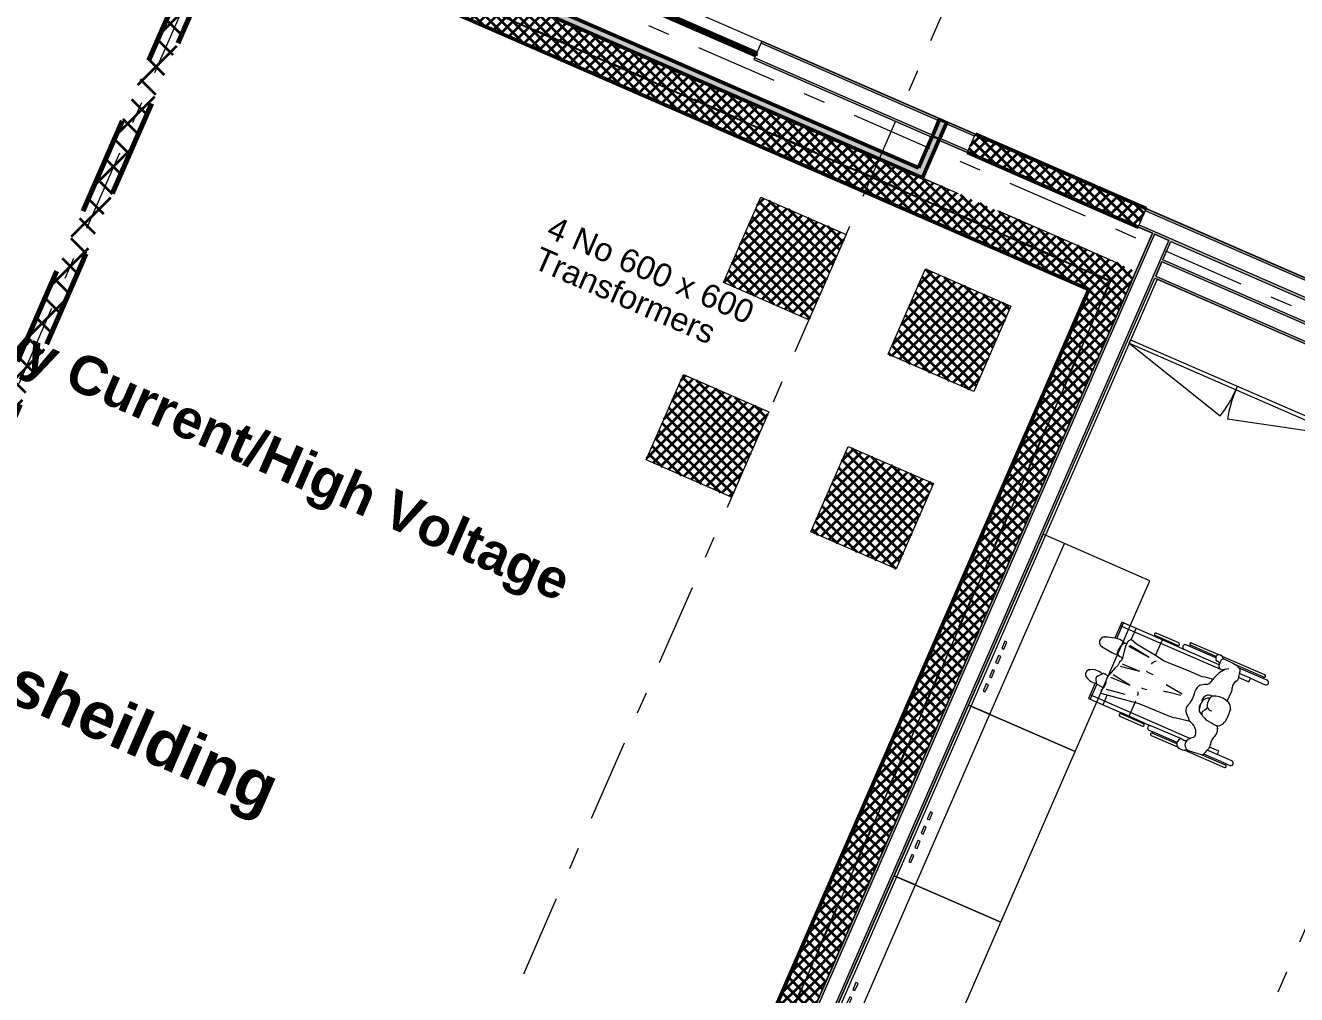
# Model space of a CAD drawing. Header units: millimetres. Extents: x -37281 to 954596, y -59787 to 956680.
# Drawn here: x 29953 to 38140, y -11221 to -4974 of the extents above; entities that cross this region are included whole.
import ezdxf
from ezdxf.enums import TextEntityAlignment as Align

# ---------------------------------------------------------------- set-up
doc = ezdxf.new("R2010")
doc.units = ezdxf.units.MM
doc.header["$MEASUREMENT"] = 0
for name, pattern in [('Dashed', [564.444447, 282.222223, -282.222223]), ('Double Dashed', [1093.611073, 529.166651, -211.666656, 141.111112, -211.666656]), ('Long Dashed', [1058.333302, 634.99999, -423.333311])]:
    doc.linetypes.add(name, pattern=pattern)
for name, color, linetype, lineweight in [('0_Pen_No__1', 7, 'Continuous', 13), ('A-20-M_Floor_Slab_Pen_No__89', 8, 'Continuous', 20), ('A-25-M_Wall_Int_Pen_No__1', 7, 'Continuous', 13), ('Demolished_A-25-M_Wall_Int_Pen_No__175', 1, 'Continuous', 35), ('Demolished_A-25-M_Wall_Int_Pen_No__177', 1, 'Continuous', 70), ('New_A-20-M_ Acoustic chambers _Pen_No__1', 7, 'Continuous', 13), ('New_A-25-M_Wall_Int_Pen_No__155', 5, 'Continuous', 35), ('New_A-25-M_Wall_Int_Pen_No__174', 1, 'Continuous', 25), ('New_A-25-M_Wall_Int_Pen_No__192', 7, 'Continuous', 13), ('New_A-35-M_FFE_Fixed_Pen_No__1', 7, 'Continuous', 13), ('New_A-35-M_FFE_Fixed_Pen_No__4', 7, 'Continuous', 20), ('New_A-95-H_Fill_Plan.Fill#1_Pen_No__1', 7, 'Continuous', 13), ('New_A-95-H_Fill_Plan.Fill#1_Pen_No__155', 5, 'Continuous', 35), ('New_A-95-P_Text_1_50_GA#1_Pen_No__1', 7, 'Continuous', 13), ('New_A-95-P_Text_1_50_GA_Pen_No__1', 7, 'Continuous', 13), ('New_ArchiCAD Zone Stamps_Pen_No__9', 7, 'Continuous', 13)]:
    doc.layers.add(name, color=color, linetype=linetype, lineweight=lineweight)
for name, color, linetype in [('A-15-MG_Structural_Grid', 7, 'Continuous'), ('A-20-M_Floor_Slab', 7, 'Continuous'), ('A-25-M_Wall_Int', 7, 'Continuous'), ('A-35-M_FFE_Fixed', 7, 'Continuous'), ('Demolished_A-25-M_Wall_Int', 7, 'Continuous'), ('New_A-05-M_Gross_Int_Circulation', 7, 'Continuous'), ('New_A-25-M_Wall_Int', 7, 'Continuous'), ('New_A-35-M_FFE-Zone', 7, 'Continuous'), ('New_A-35-M_FFE_Fixed', 7, 'Continuous')]:
    doc.layers.add(name, color=color, linetype=linetype)
for name, color, linetype, lineweight, true_color in [('A-15-MG_Structural_Grid_Pen_No__163', 7, 'Continuous', 0, 0x750077), ('A-25-M_Wall_Int_Pen_No__107', 7, 'Continuous', 15, 0xa6a6a6), ('A-25-M_Wall_Int_Pen_No__27', 7, 'Continuous', 50, 0x2a2a2a), ('A-35-M_FFE_Fixed_Pen_No__64', 7, 'Continuous', 20, 0x606060), ('New_A-05-M_Gross_Int_Circulation_Pen_No__74', 7, 'Continuous', 20, 0x606060), ('New_A-25-M_Wall_Int_Pen_No__27', 7, 'Continuous', 50, 0x2a2a2a), ('New_A-35-M_FFE-Zone_Pen_No__74', 7, 'Continuous', 20, 0x606060)]:
    doc.layers.add(name, color=color, linetype=linetype, lineweight=lineweight, true_color=true_color)
doc.styles.add('GENERATED_STYLE_1', font='')
doc.styles.add('GENERATED_STYLE_2', font='')
doc.styles.add('GENERATED_STYLE_3', font='')
doc.styles.add('GENERATED_STYLE_4', font='')
doc.styles.get('GENERATED_STYLE_1').set_extended_font_data('Swis721 BT', bold=True)
doc.styles.get('GENERATED_STYLE_2').set_extended_font_data('Arial', bold=True)
doc.styles.get('GENERATED_STYLE_3').set_extended_font_data('Arial')
doc.styles.get('GENERATED_STYLE_4').set_extended_font_data('Swis721 BT')
pattern_1 = [(45, (0, 0), (-35.35534, 35.35534), []), (135, (0, 0), (35.35534, 35.35534), [])]

# ---------------------------------------------------------------- blocks, each defined once
blk = doc.blocks.new('Materials Lab_INB 2207_2_3', base_point=(39119.4, -12154.1))
at = {"layer": 'New_A-35-M_FFE-Zone_Pen_No__74', "linetype": 'Continuous'}
for p, q in [((37241.4, -6610.7), (33890.6, -14295.2)), ((42786.2, -9028.5), (37241.4, -6610.7))]:
    blk.add_line(p, q, dxfattribs=at)
at = {"layer": 'New_ArchiCAD Zone Stamps_Pen_No__9'}
for tag, height, style, p in [('ROOM_NAME', 250, 'GENERATED_STYLE_2', (41292.7, -9338.8)), ('zoneNameLine2', 250, 'GENERATED_STYLE_2', (41104.3, -9770.9)), ('ROOM_NUMBER', 200, 'GENERATED_STYLE_3', (40915.9, -10191.6)), ('measuredAreaCode', 200, 'GENERATED_STYLE_3', (40758.8, -10551.8)), ('DUMMY_649', 200, 'GENERATED_STYLE_3', (41066.2, -10685.8)), ('DUMMY_650', 200, 'GENERATED_STYLE_3', (41555.6, -10899.2)), ('DUMMY_651', 133.3, 'GENERATED_STYLE_3', (41834.9, -11005.7))]:
    blk.add_attdef(tag, text='', height=height, rotation=336.44041, dxfattribs=dict(at, style=style)).set_placement(p, align=Align.TOP_LEFT)
blk = doc.blocks.new('Hub Circulation-Second_SF014_18_3', base_point=(12677, 5772.6))
at = {"layer": 'New_A-05-M_Gross_Int_Circulation_Pen_No__74', "linetype": 'Continuous'}
blk.add_line((29646.1, -2873.4), (47957.5, -10858), dxfattribs=at)
at = {"layer": 'New_ArchiCAD Zone Stamps_Pen_No__9'}
for tag, height, style, p in [('ROOM_NAME', 250, 'GENERATED_STYLE_2', (11346.7, 7549.1)), ('zoneNameLine2', 250, 'GENERATED_STYLE_2', (11158.2, 7117)), ('ROOM_NUMBER', 200, 'GENERATED_STYLE_3', (10969.8, 6696.3)), ('measuredAreaCode', 200, 'GENERATED_STYLE_3', (10812.8, 6336.2)), ('ROOM_WALLS_PRM', 200, 'GENERATED_STYLE_3', (11120.2, 6202.1)), ('DUMMY_649', 200, 'GENERATED_STYLE_3', (11749.4, 5927.8)), ('DUMMY_650', 133.3, 'GENERATED_STYLE_3', (12028.6, 5821.2))]:
    blk.add_attdef(tag, text='', height=height, rotation=336.44041, dxfattribs=dict(at, style=style)).set_placement(p, align=Align.TOP_LEFT)
blk = doc.blocks.new('Electrical Labs Heavy Current_High Voltage_INB 2204_23_3', base_point=(29669.6, -7990.4))
at = {"layer": 'New_A-35-M_FFE-Zone_Pen_No__74', "linetype": 'Continuous'}
for p, q in [((35730.6, -5957.4), (31158.9, -3963.9)), ((35836.5, -5714.5), (35730.6, -5957.4)), ((37211.5, -6314), (35836.5, -5714.5)), ((33808.5, -14118.3), (37211.5, -6314))]:
    blk.add_line(p, q, dxfattribs=at)
at = {"layer": 'New_ArchiCAD Zone Stamps_Pen_No__9'}
for tag, height, style, p in [('ROOM_NAME', 250, 'GENERATED_STYLE_2', (26909.5, -5590.4)), ('zoneNameLine2', 250, 'GENERATED_STYLE_2', (26721.1, -6022.5)), ('ROOM_NUMBER', 200, 'GENERATED_STYLE_3', (26532.6, -6443.2)), ('measuredAreaCode', 200, 'GENERATED_STYLE_3', (26375.6, -6803.4)), ('ROOM_HOLES_PRM', 200, 'GENERATED_STYLE_3', (26683, -6937.4)), ('DUMMY_649', 200, 'GENERATED_STYLE_3', (27312.2, -7211.7)), ('DUMMY_650', 133.3, 'GENERATED_STYLE_3', (27591.5, -7318.3))]:
    blk.add_attdef(tag, text='', height=height, rotation=336.44041, dxfattribs=dict(at, style=style)).set_placement(p, align=Align.TOP_LEFT)
blk = doc.blocks.new('Slab_6_3', base_point=(25606.7, -1679.2))
at = {"layer": 'A-20-M_Floor_Slab_Pen_No__89', "linetype": 'Continuous', "flags": 128}
blk.add_lwpolyline([(25606.7, -1679.2), (31104.3, -4076.5), (35685.2, -6074), (36941, -6621.6), (33713.1, -14024.3), (22378.8, -9082)], close=True, dxfattribs=at)
blk = doc.blocks.new('Slab_7_3', base_point=(25608.3, -1683.2))
at = {"layer": 'A-20-M_Floor_Slab_Pen_No__89', "linetype": 'Continuous', "flags": 128}
blk.add_lwpolyline([(25608.3, -1683.2), (31103.1, -4079.2), (35684, -6076.7), (36939.8, -6624.3), (33711.9, -14027.1), (22380.3, -9086)], close=True, dxfattribs=at)
blk = doc.blocks.new('Wall_17_3', base_point=(47983.5, -10869.4))
at = {"layer": 'A-25-M_Wall_Int_Pen_No__107', "linetype": 'Continuous'}
for points in [[(35842.7, -5575.3), (34695.4, -5075.1), (34689.4, -5088.8), (35836.7, -5589.1)], [(35796.7, -5680.8), (34649.4, -5180.5), (34643.4, -5194.2), (35790.7, -5694.5)], [(35888.5, -5595.3), (35882.5, -5609.1), (36065.8, -5689), (36071.8, -5675.3)], [(35842.5, -5700.7), (35836.5, -5714.5), (36019.9, -5794.4), (36025.9, -5780.7)], [(37171.8, -6154.9), (37165.8, -6168.7), (42959.7, -8695.1), (42965.7, -8681.3)], [(37119.8, -6274.1), (42913.7, -8800.5), (42919.7, -8786.7), (37125.8, -6260.3)]]:
    blk.add_hatch(color=256, dxfattribs=at).paths.add_polyline_path(points)
at = {"layer": 'A-25-M_Wall_Int_Pen_No__107', "linetype": 'Continuous', "lineweight": 0, "true_color": 0x535353}
for points in [[(35796.7, -5680.8), (35842.5, -5700.7), (35882.5, -5609.1), (35836.7, -5589.1)], [(35836.7, -5589.1), (35882.5, -5609.1), (35888.5, -5595.3), (35842.7, -5575.3)], [(35790.7, -5694.5), (35836.5, -5714.5), (35842.5, -5700.7), (35796.7, -5680.8)]]:
    blk.add_hatch(color=251, dxfattribs=at).paths.add_polyline_path(points)
at = {"layer": 'New_A-25-M_Wall_Int_Pen_No__155', "linetype": 'Continuous'}
h = blk.add_hatch(dxfattribs=at)
h.set_pattern_fill('Grid_5x5_Diagonal_0003', color=256, style=0, pattern_type=2)
h.set_pattern_definition(pattern_1)
h.paths.add_polyline_path([(36019.9, -5794.4), (37119.8, -6274.1), (37125.8, -6260.3), (37165.8, -6168.7), (37171.8, -6154.9), (36071.8, -5675.3), (36065.8, -5689), (36025.9, -5780.7)])
at = {"layer": 'A-25-M_Wall_Int_Pen_No__1', "linetype": 'Continuous'}
for p, q in [((35836.7, -5589.1), (34689.4, -5088.8)), ((34649.4, -5180.5), (35796.7, -5680.8)), ((36065.8, -5689), (35882.5, -5609.1)), ((35842.5, -5700.7), (36025.9, -5780.7)), ((36025.9, -5780.7), (36065.8, -5689)), ((36071.8, -5675.3), (36060.8, -5670.5)), ((36065.8, -5689), (36071.8, -5675.3)), ((36019.9, -5794.4), (36008.9, -5789.6)), ((36019.9, -5794.4), (36025.9, -5780.7)), ((37125.8, -6260.3), (37165.8, -6168.7)), ((37165.8, -6168.7), (37171.8, -6154.9)), ((42959.7, -8695.1), (37165.8, -6168.7)), ((37171.8, -6154.9), (37182.8, -6159.7)), ((37119.8, -6274.1), (37125.8, -6260.3)), ((37119.8, -6274.1), (37130.8, -6278.9)), ((37125.8, -6260.3), (42919.7, -8786.7))]:
    blk.add_line(p, q, dxfattribs=at)
at = {"layer": 'A-25-M_Wall_Int_Pen_No__1', "linetype": 'Continuous', "flags": 128}
for points in [[(34695.4, -5075.1), (34643.4, -5194.2)], [(36071.8, -5675.3), (34695.4, -5075.1)], [(34643.4, -5194.2), (35790.7, -5694.5)], [(35836.5, -5714.5), (36019.9, -5794.4)], [(42965.7, -8681.3), (37171.8, -6154.9)], [(37119.8, -6274.1), (37211.5, -6314)], [(37225.3, -6320), (37316.9, -6360)], [(37330.7, -6366), (42770.9, -8738.2)]]:
    blk.add_lwpolyline(points, dxfattribs=at)
at = {"layer": 'A-25-M_Wall_Int_Pen_No__27', "linetype": 'Continuous'}
for p, q in [((35836.7, -5589.1), (35796.7, -5680.8)), ((35842.7, -5575.3), (35836.7, -5589.1)), ((35842.5, -5700.7), (35882.5, -5609.1)), ((35882.5, -5609.1), (35888.5, -5595.3)), ((35796.7, -5680.8), (35790.7, -5694.5)), ((35836.5, -5714.5), (35842.5, -5700.7))]:
    blk.add_line(p, q, dxfattribs=at)
at = {"layer": 'New_A-25-M_Wall_Int_Pen_No__27', "linetype": 'Continuous'}
for p, q in [((37171.8, -6154.9), (36071.8, -5675.3)), ((36019.9, -5794.4), (37119.8, -6274.1))]:
    blk.add_line(p, q, dxfattribs=at)
blk = doc.blocks.new('Wall_33_3', base_point=(33697, -14373.9))
at = {"layer": 'A-25-M_Wall_Int_Pen_No__107', "linetype": 'Continuous'}
for points in [[(37211.5, -6314), (33697, -14373.9), (33710.8, -14379.9), (37225.3, -6320)], [(33816.2, -14425.8), (37330.7, -6366), (37316.9, -6360), (33802.4, -14419.9)]]:
    blk.add_hatch(color=256, dxfattribs=at).paths.add_polyline_path(points)
at = {"layer": 'A-25-M_Wall_Int_Pen_No__1', "linetype": 'Continuous'}
for p, q in [((37225.3, -6320), (33710.8, -14379.9)), ((33802.4, -14419.9), (37316.9, -6360))]:
    blk.add_line(p, q, dxfattribs=at)
at = {"layer": 'A-25-M_Wall_Int_Pen_No__1', "linetype": 'Continuous', "flags": 128}
for points in [[(37211.5, -6314), (33697, -14373.9)], [(37316.9, -6360), (37225.3, -6320)], [(37278.7, -6485.1), (37330.7, -6366)], [(37232.8, -6590.5), (37272.7, -6498.9)], [(33816.2, -14425.8), (37226.8, -6604.3)], [(33697, -14373.9), (33816.2, -14425.8)]]:
    blk.add_lwpolyline(points, dxfattribs=at)
blk = doc.blocks.new('Wall_61_3', base_point=(37107.6, -6552.3))
at = {"layer": 'A-25-M_Wall_Int_Pen_No__107', "linetype": 'Continuous'}
for points in [[(42719, -8857.4), (37278.7, -6485.1), (37272.7, -6498.9), (42726.8, -8877.1)], [(37226.8, -6604.3), (42786.2, -9028.5), (42778.5, -9008.7), (37232.8, -6590.5)]]:
    blk.add_hatch(color=256, dxfattribs=at).paths.add_polyline_path(points)
at = {"layer": 'A-25-M_Wall_Int_Pen_No__1', "linetype": 'Continuous'}
for p, q in [((42726.8, -8877.1), (37272.7, -6498.9)), ((37232.8, -6590.5), (42778.5, -9008.7))]:
    blk.add_line(p, q, dxfattribs=at)
at = {"layer": 'A-25-M_Wall_Int_Pen_No__1', "linetype": 'Continuous', "flags": 128}
for points in [[(37272.7, -6498.9), (37232.8, -6590.5)], [(42719, -8857.4), (37278.7, -6485.1)], [(37226.8, -6604.3), (42786.2, -9028.5)]]:
    blk.add_lwpolyline(points, dxfattribs=at)
blk = doc.blocks.new('Wall_67_3', base_point=(31610.2, -3841.6))
at = {"layer": 'A-25-M_Wall_Int_Pen_No__107', "linetype": 'Continuous', "lineweight": 0, "true_color": 0x535353}
blk.add_hatch(color=251, dxfattribs=at).paths.add_polyline_path([(31610.2, -3841.6), (34654.4, -5169), (34662.4, -5150.7), (31618.2, -3823.3)])
at = {"layer": 'A-25-M_Wall_Int_Pen_No__27', "linetype": 'Continuous', "flags": 128}
for points in [[(31618.2, -3823.3), (31610.2, -3841.6)], [(31610.2, -3841.6), (34654.4, -5169)], [(34662.4, -5150.7), (31618.2, -3823.3)], [(34654.4, -5169), (34662.4, -5150.7)]]:
    blk.add_lwpolyline(points, dxfattribs=at)
blk = doc.blocks.new('Wall_70_3', base_point=(31158.9, -3963.9))
at = {"layer": 'A-25-M_Wall_Int_Pen_No__107', "linetype": 'Continuous', "lineweight": 0, "true_color": 0x535353}
blk.add_hatch(color=251, dxfattribs=at).paths.add_polyline_path([(31158.9, -3963.9), (35730.6, -5957.4), (35704.8, -5891.6), (31224.7, -3938)])
at = {"layer": 'A-25-M_Wall_Int_Pen_No__27', "linetype": 'Continuous', "flags": 128}
for points in [[(31158.9, -3963.9), (35730.6, -5957.4)], [(35704.8, -5891.6), (31224.7, -3938)]]:
    blk.add_lwpolyline(points, dxfattribs=at)
blk = doc.blocks.new('Wall_77_3', base_point=(35730.6, -5957.4))
at = {"layer": 'A-25-M_Wall_Int_Pen_No__107', "linetype": 'Continuous', "lineweight": 0, "true_color": 0x535353}
blk.add_hatch(color=251, dxfattribs=at).paths.add_polyline_path([(35730.6, -5957.4), (35836.5, -5714.5), (35790.7, -5694.5), (35704.8, -5891.6)])
at = {"layer": 'A-25-M_Wall_Int_Pen_No__27', "linetype": 'Continuous', "flags": 128}
for points in [[(35790.7, -5694.5), (35704.8, -5891.6)], [(35730.6, -5957.4), (35836.5, -5714.5)]]:
    blk.add_lwpolyline(points, dxfattribs=at)
blk = doc.blocks.new('Wall_79_3', base_point=(27855.5, -11827.5))
at = {"layer": 'Demolished_A-25-M_Wall_Int_Pen_No__175', "linetype": 'Continuous'}
h = blk.add_hatch(dxfattribs=at)
h.set_pattern_fill('Concrete_Block_0003', color=256, style=0, pattern_type=2)
h.set_pattern_definition([(45, (0, 0), (-91.9239, 91.9239), []), (135, (0, 0), (91.9239, 91.9239), [])])
h.paths.add_polyline_path([(31421.9, -3648.4), (27855.5, -11827.5), (27869.2, -11833.5), (27960.9, -11873.4), (27974.7, -11879.4), (31541.1, -3700.4), (31527.4, -3694.4), (31435.7, -3654.4)])
at = {"layer": 'Demolished_A-25-M_Wall_Int_Pen_No__177', "linetype": 'Long Dashed', "flags": 128}
for points in [[(31421.9, -3648.4), (27855.5, -11827.5)], [(31541.1, -3700.4), (31421.9, -3648.4)], [(27974.7, -11879.4), (31541.1, -3700.4)], [(27855.5, -11827.5), (27974.7, -11879.4)]]:
    blk.add_lwpolyline(points, dxfattribs=at)
blk = doc.blocks.new('Wall_123_3', base_point=(25661, -1817.5))
at = {"layer": 'New_A-25-M_Wall_Int_Pen_No__155', "linetype": 'Continuous'}
h = blk.add_hatch(dxfattribs=at)
h.set_pattern_fill('Grid_5x5_Diagonal_0003', color=256, style=0, pattern_type=2)
h.set_pattern_definition(pattern_1)
h.paths.add_polyline_path([(30918, -4109.8), (36802.8, -6675.8), (36809.4, -6673.3), (36826.5, -6666.5), (36842.3, -6660.3), (36937.1, -6623.1), (36941, -6621.6), (30959.9, -4013.5), (30958.7, -4016.3), (30930, -4082.3), (30925.2, -4093.3), (30920, -4105.2)])
at = {"layer": 'New_A-25-M_Wall_Int_Pen_No__192', "linetype": 'Continuous', "flags": 128}
blk.add_lwpolyline([(36941, -6621.6), (30959.9, -4013.5)], dxfattribs=at)
at = {"layer": 'New_A-25-M_Wall_Int_Pen_No__27', "linetype": 'Continuous', "flags": 128}
blk.add_lwpolyline([(30918, -4109.8), (36802.8, -6675.8)], dxfattribs=at)
blk = doc.blocks.new('Wall_124_3', base_point=(36802.8, -6675.8))
at = {"layer": 'New_A-25-M_Wall_Int_Pen_No__155', "linetype": 'Continuous'}
h = blk.add_hatch(dxfattribs=at)
h.set_pattern_fill('Grid_5x5_Diagonal_0003', color=256, style=0, pattern_type=2)
h.set_pattern_definition(pattern_1)
h.paths.add_polyline_path([(36802.8, -6675.8), (33657.6, -13888.9), (33660.2, -13895.5), (33666.9, -13912.6), (33673.1, -13928.4), (33710.3, -14023.1), (33711.9, -14027.1), (36941, -6621.6), (36937.1, -6623.1), (36842.3, -6660.3), (36826.5, -6666.5), (36809.4, -6673.3)])
at = {"layer": 'New_A-25-M_Wall_Int_Pen_No__192', "linetype": 'Continuous', "flags": 128}
blk.add_lwpolyline([(33711.9, -14027.1), (36941, -6621.6)], dxfattribs=at)
at = {"layer": 'New_A-25-M_Wall_Int_Pen_No__27', "linetype": 'Continuous', "flags": 128}
blk.add_lwpolyline([(36802.8, -6675.8), (33657.6, -13888.9)], dxfattribs=at)
blk = doc.blocks.new('Standard grid marker')
at = {"layer": 'A-15-MG_Structural_Grid_Pen_No__163', "linetype": 'Double Dashed'}
blk.add_line((1000, 0), (29726, 0), dxfattribs=at)
at = {"layer": 'A-15-MG_Structural_Grid_Pen_No__163', "style": 'GENERATED_STYLE_4'}
for tag, p in [('AC_MarkerText_1_0', (-500, 41.2)), ('AC_MarkerText_1_1', (31226, 41.2))]:
    blk.add_attdef(tag, text='', height=350, rotation=90, dxfattribs=at).set_placement(p, align=Align.MIDDLE_CENTER)
blk = doc.blocks.new('Cupboard 19[39]_3', base_point=(37061.6, -7023.2))
at = {"layer": 'New_A-35-M_FFE_Fixed_Pen_No__4', "linetype": 'Continuous'}
for p, q in [((37241.4, -6610.7), (37061.6, -7023.2)), ((38616.4, -7210.2), (37241.4, -6610.7)), ((37061.6, -7023.2), (37071.6, -7000.2)), ((37061.6, -7023.2), (38436.5, -7622.7)), ((37061.6, -7023.2), (37648, -7490.7)), ((37071.6, -7000.2), (38446.5, -7599.8)), ((38436.5, -7622.7), (38616.4, -7210.2)), ((37749.1, -7322.9), (37759, -7300)), ((38436.5, -7622.7), (37694.9, -7511.1))]:
    blk.add_line(p, q, dxfattribs=at)
for centre, start, end in [((37061.6, -7023.2), 321.44041, 336.44041), ((38436.5, -7622.7), 156.44041, 171.44041)]:
    blk.add_arc(centre, 750, start, end, dxfattribs=at)
blk = doc.blocks.new('Laboratory Workstation')
at = {"layer": 'A-35-M_FFE_Fixed_Pen_No__64', "linetype": 'Continuous'}
for p, q in [((1200, 750), (0, 750)), ((0, 750), (0, 0)), ((1200, 750), (0, 750)), ((0, 750), (0, 600)), ((1200, 0), (1200, 750)), ((1200, 600), (1200, 750)), ((170, 700), (120, 700)), ((120, 700), (120, 685)), ((120, 685), (170, 685)), ((170, 685), (170, 700)), ((270, 700), (220, 700)), ((220, 700), (220, 685)), ((220, 685), (270, 685)), ((270, 685), (270, 700)), ((370, 700), (320, 700)), ((320, 700), (320, 685)), ((320, 685), (370, 685)), ((370, 685), (370, 700)), ((470, 700), (420, 700)), ((420, 700), (420, 685)), ((420, 685), (470, 685)), ((470, 685), (470, 700)), ((0, 600), (1200, 600)), ((0, 0), (1200, 0))]:
    blk.add_line(p, q, dxfattribs=at)
blk = doc.blocks.new('Wheelchair Man Symbol 19[47]_3', base_point=(37570, -9355.5))
at = {"layer": 'New_A-35-M_FFE_Fixed_Pen_No__1', "linetype": 'Continuous'}
for p, q in [((37014.7, -8820.8), (36969.9, -8923.6)), ((36981.5, -8926.3), (37025.5, -8825.6)), ((37226.7, -8913.3), (37014.7, -8820.8)), ((37667, -9132.6), (37004.7, -8843.8)), ((37075.1, -8932.5), (37106.3, -8860.8)), ((37229.5, -8906.8), (37226.7, -8913.3)), ((37371.7, -8976.5), (37226.7, -8913.3)), ((37229.5, -8906.8), (37229.5, -8906.8)), ((37374.5, -8970), (37229.5, -8906.8)), ((37381.3, -8954.4), (37236.3, -8891.2)), ((36887.8, -8980.3), (36949.4, -9015.5)), ((37039.7, -8970.4), (37030.7, -9007.3)), ((37055.7, -8941.8), (37039.7, -8970.4)), ((37075.1, -8932.5), (37055.7, -8941.8)), ((37190.6, -9048.2), (37058.9, -8977.7)), ((37190.6, -9048.2), (37066.2, -8970.1)), ((37109.3, -8961.6), (37075.1, -8932.5)), ((37232.6, -9034.8), (37109.3, -8961.6)), ((37232.6, -9034.8), (37276.1, -8934.9)), ((37371.7, -8976.5), (37374.5, -8970)), ((37416.5, -8996.1), (37371.7, -8976.5)), ((37381.3, -8954.4), (37381.3, -8954.4)), ((37641.8, -9094.3), (37416.5, -8996.1)), ((37453.3, -8978), (37429, -8967.4)), ((37457.3, -8968.9), (37453.3, -8978)), ((37619.7, -9050.6), (37453.3, -8978)), ((37622.9, -9041.1), (37457.3, -8968.9)), ((37635.6, -9029.5), (37463.6, -8954.6)), ((36999.5, -9078.9), (36988.9, -9099.2)), ((37012, -9066.6), (36999.5, -9078.9)), ((37019.1, -9051.6), (37012, -9066.6)), ((37030.7, -9007.3), (37019.1, -9051.6)), ((37288, -9072), (37232.6, -9034.8)), ((37443.6, -9135), (37288, -9072)), ((37651.9, -9032.8), (37638.4, -9029.8)), ((37661.2, -9040.7), (37660.1, -9038.8)), ((37936.2, -9160.6), (37661.2, -9040.7)), ((37661.2, -9040.7), (37665.2, -9047.6)), ((36858.2, -9167.5), (36884.2, -9154.6)), ((36929.8, -9164.4), (36920, -9175.7)), ((36937.9, -9155.1), (36929.8, -9164.4)), ((36970.2, -9117.6), (36937.9, -9155.1)), ((37067.5, -9227.8), (36959.5, -9159.8)), ((36988.9, -9099.2), (36970.2, -9117.6)), ((37130.3, -9138.5), (37007, -9105.7)), ((37130.3, -9138.5), (37019.7, -9090.3)), ((37188.9, -9147.6), (37173.9, -9138.8)), ((37215.5, -9160.3), (37188.9, -9147.6)), ((37533.2, -9173.5), (37443.6, -9135)), ((37683.8, -9123.9), (37652.2, -9140.3)), ((37703.5, -9121.3), (37663.9, -9126.5)), ((37678.2, -9126.8), (37679.2, -9124.5)), ((37930, -9175), (37742.2, -9093.1)), ((37843.7, -9182.3), (37770.7, -9150.5)), ((37926, -9184.1), (37771, -9116.6)), ((36843.1, -9214.3), (36800.3, -9312.4)), ((36853.8, -9219.2), (36811.1, -9317.1)), ((36846.2, -9190.6), (36849, -9209)), ((36858.8, -9223.1), (36896.6, -9243.8)), ((36896.6, -9243.8), (36880.6, -9257.9)), ((36909.2, -9220.7), (36896.6, -9243.8)), ((36912.6, -9200.9), (36909.2, -9220.7)), ((36920, -9175.7), (36912.6, -9200.9)), ((37067.5, -9227.8), (36943.2, -9176.6)), ((37402.7, -9284.4), (37299.7, -9223.4)), ((37499.9, -9241.9), (37490.4, -9253.7)), ((37507.4, -9234.6), (37499.9, -9241.9)), ((37518.8, -9226.7), (37507.4, -9234.6)), ((37535.4, -9224.1), (37518.8, -9226.7)), ((37545.7, -9223), (37535.4, -9224.1)), ((37561.4, -9223), (37545.7, -9223)), ((37767.7, -9176.5), (37833.7, -9205.3)), ((37833.7, -9205.3), (37843.7, -9182.3)), ((37843.7, -9182.3), (37937.9, -9223.4)), ((37926, -9184.1), (37930, -9175)), ((37950.3, -9194.8), (37926, -9184.1)), ((36800.3, -9312.4), (37012.3, -9404.8)), ((37453.4, -9569.9), (36810.3, -9289.5)), ((36880.6, -9257.9), (36879.4, -9277)), ((36879.4, -9277), (37123.5, -9344.3)), ((36920, -9288.2), (36892, -9352.4)), ((37036.1, -9285.9), (36915.4, -9254.2)), ((37061.8, -9426.4), (37105.5, -9326.3)), ((37395.5, -9292.9), (37310.4, -9271.7)), ((37458.3, -9330.2), (37449.7, -9344.3)), ((37469, -9312.7), (37458.3, -9330.2)), ((37475.7, -9296), (37469, -9312.7)), ((37481.3, -9281.8), (37475.7, -9296)), ((37483.2, -9272.5), (37481.3, -9281.8)), ((37486.4, -9263), (37483.2, -9272.5)), ((37490.4, -9253.7), (37486.4, -9263)), ((37581.5, -9309.3), (37565.4, -9311)), ((37575.2, -9320), (37566.6, -9342.9)), ((37693.7, -9329.4), (37721.2, -9270)), ((37012.3, -9404.8), (37009.5, -9411.4)), ((37154.5, -9474.6), (37009.5, -9411.4)), ((37157.4, -9468.1), (37012.3, -9404.8)), ((37123.5, -9344.3), (37322.7, -9426)), ((37429.8, -9375.1), (37427.7, -9385.2)), ((37427.7, -9385.2), (37428, -9395.7)), ((37428, -9395.7), (37431, -9412)), ((37434.4, -9364.1), (37429.8, -9375.1)), ((37431, -9412), (37434.7, -9422)), ((37443.3, -9351.1), (37434.4, -9364.1)), ((37449.7, -9344.3), (37443.3, -9351.1)), ((37519.2, -9358.1), (37512.8, -9380.6)), ((37529.4, -9414.5), (37515.9, -9397.1)), ((37519.8, -9356.6), (37530.3, -9335.5)), ((37002.7, -9426.9), (37147.7, -9490.2)), ((37154.5, -9474.6), (37157.4, -9468.1)), ((37157.4, -9468.1), (37202.2, -9487.6)), ((37398.1, -9573.1), (37202.2, -9487.6)), ((37455.6, -9461.5), (37356.4, -9437)), ((37434.7, -9422), (37442.1, -9434.5)), ((37442.1, -9434.5), (37443.3, -9437.4)), ((37562.9, -9453.5), (37551, -9439.5)), ((37589.3, -9469.1), (37562.9, -9453.5)), ((37609.6, -9481.4), (37589.3, -9469.1)), ((37627.2, -9487.7), (37609.6, -9481.4)), ((37627.2, -9487.7), (37633.7, -9489.9)), ((37633.7, -9489.9), (37641.8, -9489)), ((37641.8, -9489), (37655.1, -9482.6)), ((37655.1, -9482.6), (37665.2, -9477.1)), ((37665.2, -9477.1), (37677, -9465.5)), ((37677, -9465.5), (37679.8, -9462.2)), ((37189.7, -9516.3), (37189.7, -9516.3)), ((37189.7, -9516.3), (37214, -9526.9)), ((37203.8, -9550.4), (37203.8, -9550.4)), ((37203.8, -9550.4), (37373.6, -9624.4)), ((37214, -9526.9), (37210, -9536)), ((37369.3, -9605.5), (37210, -9536)), ((37370.9, -9595.3), (37214, -9526.9)), ((37426.2, -9585.3), (37408.7, -9577.7)), ((37384.9, -9634.9), (37405.9, -9643.9)), ((37421.5, -9645.3), (37676.4, -9756.5)), ((37449.2, -9650), (37526.2, -9674.1)), ((37629.3, -9673.9), (37564, -9645.4)), ((37639.3, -9651), (37580.3, -9625.2)), ((37629.3, -9673.9), (37639.3, -9651)), ((37682.7, -9742.1), (37527.5, -9674.5)), ((37686.7, -9733), (37543.2, -9670.4)), ((37723.5, -9715), (37629.3, -9673.9)), ((37682.7, -9742.1), (37686.7, -9733)), ((37682.7, -9742.1), (37682.7, -9742.1)), ((37686.7, -9733), (37711, -9743.6)), ((37723.5, -9715), (37723.5, -9715))]:
    blk.add_line(p, q, dxfattribs=at)
for centre, radius, start, end in [((36905, -8950.4), 34.5, 88.4096, 240.20309), ((36896.2, -9265.3), 349.5, 77.83709, 88.40958), ((36896.2, -9265.3), 349.5, 74.70145, 77.83709), ((37232.9, -8899), 8.5, 66.44042, 246.44042), ((37127.5, -9068), 151.6, 139.92268, 157.72847), ((36964.9, -9014.1), 89.1, 39.09333, 74.70145), ((37039, -8993.5), 35.9, 81.27588, 139.92268), ((37014.8, -9150.6), 194.8, 80.66114, 81.27588), ((37377.9, -8962.2), 8.5, 246.44042, 66.44042), ((37422.8, -8981.7), 15.6, 66.44041, 246.44041), ((37460.5, -8961.7), 7.81, 66.44041, 246.44041), ((36993.3, -8938.8), 88.5, 240.20309, 265.98968), ((37007.5, -9018.8), 21.9, 157.72847, 201.91151), ((37007.5, -9018.8), 21.9, 201.91151, 238.27944), ((38180.1, -7121.8), 2252.1, 238.27944, 238.9707), ((37242.8, -9122.4), 51, 95.13341, 140.77625), ((37650.9, -9055.6), 31.5, 130.84685, 194.22038), ((37633.1, -9060.2), 13.2, 194.22038, 254.26694), ((37623, -9096.1), 24.1, 25.9298, 74.26694), ((37636.4, -9038.9), 9.34, 94.7722, 130.84685), ((37636.4, -9038.9), 9.34, 77.13945, 94.7722), ((37719.5, -9114.9), 80.4, 142.72946, 170.79326), ((37649.1, -9045.3), 12.8, 30.24539, 77.13945), ((37670.2, -9077.4), 18.4, 65.73571, 142.72946), ((37655.7, -9053.2), 11, 322.85894, 30.24539), ((37346.3, -9795.9), 806.7, 59.98609, 65.73571), ((36808.6, -9154.4), 27.9, 95.61355, 203.60632), ((36860.3, -9131.8), 84.2, 203.60634, 258.25555), ((36817.4, -9243.1), 117.1, 61.33384, 95.61355), ((36868.1, -9187.3), 22.1, 116.50966, 188.53655), ((36854.1, -9175.9), 40.4, 34.16227, 61.33384), ((36895.1, -9176.4), 24.4, 107.90193, 116.50966), ((36895.1, -9176.4), 24.4, 56.31801, 107.90193), ((36938.4, -9111.4), 53.8, 236.31801, 260.69972), ((37936.3, -9474.4), 440.2, 132.25758, 142.08446), ((37661.2, -9105.4), 21.3, 170.79326, 277.46949), ((37678.5, -9190.7), 56.9, 117.54113, 132.25758), ((37715.7, -9156.5), 68.3, 31.85272, 59.98609), ((37730.8, -9169), 37.6, 348.54803, 1.6553), ((37823, -9166.3), 54.6, 152.66723, 181.6553), ((37755.8, -9131.6), 21, 332.66723, 31.85272), ((37933.1, -9167.8), 7.81, 246.44041, 66.44041), ((36860.3, -9131.8), 84.2, 258.25555, 263.84384), ((36868.1, -9206.2), 19.3, 188.53655, 241.33333), ((37191, -9130.9), 124.3, 246.18647, 263.38492), ((37456.4, -8958.8), 307.5, 239.35824, 242.10838), ((37511.5, -9398.9), 226.4, 67.01024, 84.51486), ((37545, -9169.7), 55.8, 287.10163, 322.08446), ((37670.5, -9246.5), 55.8, 335.15952, 2.9034), ((37771.9, -9241.4), 45.6, 119.57191, 182.9034), ((37730.8, -9169), 37.6, 299.57191, 348.54803), ((37944.1, -9209.1), 15.6, 246.44041, 66.44041), ((37095.7, -9278.5), 25.2, 325.8175, 21.75377), ((37257.7, -9483.4), 218.1, 76.016, 83.38492), ((37573.9, -9335.3), 44.7, 56.1089, 183.151), ((37570.2, -9355.3), 44.5, 96.16549, 153.54619), ((37608.7, -9332.5), 35.8, 88.81432, 159.4749), ((37606.7, -9428.8), 132.1, 48.79139, 88.81432), ((37606.7, -9428.8), 132.1, 44.57392, 48.79139), ((37006.1, -9419.2), 8.5, 66.44041, 246.44041), ((37530.6, -9385.7), 18.6, 163.96354, 217.81162), ((37557.8, -9372.1), 44.7, 129.72983, 187.72386), ((37528.1, -9360.7), 9.29, 153.54619, 163.96354), ((37550.8, -9410.8), 21.7, 125.61047, 226.02678), ((37328.3, -9100.2), 360.4, 305.61047, 311.32521), ((37599.4, -9357.2), 35.8, 156.44041, 261.87807), ((37471.4, -9325.1), 249.4, 326.65713, 346.48469), ((37664.8, -9371.6), 50.5, 346.48469, 44.5739), ((37151.1, -9482.4), 8.5, 246.44041, 66.44041), ((37195.9, -9501.9), 15.6, 66.44042, 246.44042), ((37414.5, -9202.1), 242, 247.70795, 256.12535), ((37613.2, -9391.3), 176.1, 195.16878, 203.12619), ((37401.8, -9533.9), 90.2, 356.38482, 53.38558), ((37658.7, -9298.9), 177.1, 226.02678, 232.52831), ((37743.4, -9477.4), 116.6, 185.06435, 193.96262), ((37206.9, -9543.2), 7.81, 66.44042, 246.44042), ((37407.8, -9606.6), 38.6, 133.14755, 207.4386), ((37395.5, -9593.5), 20.6, 50.84945, 133.14755), ((37431.4, -9549.4), 36.3, 230.84945, 270.12329), ((37483.6, -9635), 71.8, 100.98894, 134.58382), ((37464.7, -9537.9), 27.2, 280.98894, 356.38482), ((37666.2, -9617.8), 81.4, 129.95702, 173.00985), ((37582.2, -9517.5), 49.5, 309.95704, 13.96262), ((37393.9, -9613.8), 22.9, 207.5856, 246.81383), ((37416, -9620.3), 25.6, 246.81383, 282.55953), ((37461.1, -9612.2), 39.7, 134.58382, 252.61417), ((37416, -9620.3), 25.6, 282.55953, 310.5367), ((37693.9, -9771.3), 180.9, 133.58895, 144.99337), ((37532.2, -9601.4), 53.6, 313.58895, 333.6217), ((37532.2, -9601.4), 53.6, 333.6217, 353.00985), ((37531.5, -9657.5), 17.5, 252.61417, 324.99337), ((37679.6, -9749.3), 7.81, 246.44042, 66.44042), ((37717.3, -9729.3), 15.6, 246.44042, 66.44042)]:
    blk.add_arc(centre, radius, start, end, dxfattribs=at)
for p in [(36905.9, -8915.9), (36887.8, -8980.3), (37416.5, -8996.1), (37457.3, -8968.9), (36987.1, -9027), (36995.9, -9037.5), (37019.1, -9051.6), (37635.6, -9029.5), (37651.9, -9032.8), (36783.1, -9165.5), (36805.9, -9126.6), (36873.5, -9140.4), (36887.6, -9153.2), (36908.6, -9156.1), (37936.2, -9160.6), (36843.1, -9214.3), (37726.3, -9243.7), (37749.4, -9201.7), (37767.7, -9176.5), (37950.3, -9194.8), (37693.7, -9329.4), (37700.8, -9336.1), (37713.9, -9383.4), (37002.7, -9426.9), (37154.5, -9474.6), (37627.2, -9487.7), (37614, -9555.5), (37630.2, -9505.5), (37384.9, -9634.9), (37421.5, -9645.3), (37585.5, -9607.9)]:
    blk.add_point(p, dxfattribs=at)
blk = doc.blocks.new('Standard grid marker_3')
at = {"layer": 'A-15-MG_Structural_Grid_Pen_No__163', "linetype": 'Double Dashed'}
blk.add_line((1000, 0), (74254.8, 0), dxfattribs=at)
at = {"layer": 'A-15-MG_Structural_Grid_Pen_No__163', "style": 'GENERATED_STYLE_4'}
for tag, p in [('AC_MarkerText_1_0', (-500, 43.4)), ('AC_MarkerText_1_1', (75754.8, 43.4))]:
    blk.add_attdef(tag, text='', height=350, rotation=360, dxfattribs=at).set_placement(p, align=Align.MIDDLE_CENTER)

msp = doc.modelspace()

# ---------------------------------------------------------------- hatches: boundary and pattern name
at = {"layer": 'New_A-95-H_Fill_Plan.Fill#1_Pen_No__155', "linetype": 'Continuous'}
h = msp.add_hatch(dxfattribs=at)
h.set_pattern_fill('Grid_5x5_Diagonal_0003', color=256, style=0, pattern_type=2)
h.set_pattern_definition(pattern_1)
h.paths.add_polyline_path([(31108.9, -4078.5), (31158.8, -3963.9), (37105.6, -6556.9), (33776.5, -14191.6), (32856.5, -13790.5), (32906.5, -13675.9), (33711.9, -14027.1), (36941, -6621.6)])
h = msp.add_hatch(dxfattribs=at)
h.set_pattern_fill('Grid_5x5_Diagonal_0003', color=256, style=0, pattern_type=2)
h.set_pattern_definition(pattern_1)
h.paths.add_polyline_path([(34689.3, -6081.2), (35239.3, -6321), (34999.5, -6871), (34449.5, -6631.2)])
h = msp.add_hatch(dxfattribs=at)
h.set_pattern_fill('Grid_5x5_Diagonal_0003', color=256, style=0, pattern_type=2)
h.set_pattern_definition(pattern_1)
h.paths.add_polyline_path([(35750.5, -6544), (36300.5, -6783.8), (36060.7, -7333.8), (35510.7, -7093.9)])
h = msp.add_hatch(dxfattribs=at)
h.set_pattern_fill('Grid_5x5_Diagonal_0003', color=256, style=0, pattern_type=2)
h.set_pattern_definition(pattern_1)
h.paths.add_polyline_path([(34190.6, -7224.9), (34740.6, -7464.8), (34500.8, -8014.8), (33950.8, -7774.9)])
h = msp.add_hatch(dxfattribs=at)
h.set_pattern_fill('Grid_5x5_Diagonal_0003', color=256, style=0, pattern_type=2)
h.set_pattern_definition(pattern_1)
h.paths.add_polyline_path([(35251.8, -7687.7), (35801.8, -7927.5), (35562, -8477.5), (35012, -8237.7)])

# ---------------------------------------------------------------- linework, layer by layer
at = {"layer": 'New_A-20-M_ Acoustic chambers _Pen_No__1', "linetype": 'Long Dashed', "flags": 128}
msp.add_lwpolyline([(25542.1, -1514.7), (37105.6, -6556.9), (33776.5, -14191.6), (22213, -9149.4)], close=True, dxfattribs=at)
at = {"layer": 'New_A-25-M_Wall_Int_Pen_No__174', "linetype": 'Dashed', "flags": 128}
msp.add_lwpolyline([(33711.9, -14027.1), (36941, -6621.6), (25606.7, -1679.2), (22377.6, -9084.8)], close=True, dxfattribs=at)
at = {"layer": 'New_A-95-H_Fill_Plan.Fill#1_Pen_No__1', "linetype": 'Dashed', "flags": 128}
msp.add_lwpolyline([(31108.9, -4078.5), (31158.8, -3963.9), (37105.6, -6556.9), (33776.5, -14191.6), (32856.5, -13790.5), (32906.5, -13675.9), (33711.9, -14027.1), (36941, -6621.6)], close=True, dxfattribs=at)
at = {"layer": 'New_A-95-H_Fill_Plan.Fill#1_Pen_No__1', "linetype": 'Continuous', "flags": 128}
for points in [[(34689.3, -6081.2), (35239.3, -6321), (34999.5, -6871), (34449.5, -6631.2)], [(35750.5, -6544), (36300.5, -6783.8), (36060.7, -7333.8), (35510.7, -7093.9)], [(34190.6, -7224.9), (34740.6, -7464.8), (34500.8, -8014.8), (33950.8, -7774.9)], [(35251.8, -7687.7), (35801.8, -7927.5), (35562, -8477.5), (35012, -8237.7)]]:
    msp.add_lwpolyline(points, close=True, dxfattribs=at)

# ---------------------------------------------------------------- block references
at = {"layer": 'A-15-MG_Structural_Grid', "color": 8, "linetype": 'Continuous', "lineweight": 15, "zscale": 1000}
for name, p, rotation in [('Standard grid marker', (38389.3, 12161.2), 246.440411583993), ('Standard grid marker', (42514.2, 10362.5), 246.440411583993), ('Standard grid marker_3', (2296.2, 8834.4), 336.440411583993), ('Standard grid marker', (46639.1, 8563.8), 246.440411583993)]:
    msp.add_blockref(name, p, dxfattribs=dict(at, rotation=rotation))
at = {"layer": 'A-20-M_Floor_Slab', "color": 8, "linetype": 'Continuous', "lineweight": 20}
for name, p in [('Slab_6_3', (25606.7, -1679.2)), ('Slab_7_3', (25608.3, -1683.2))]:
    msp.add_blockref(name, p, dxfattribs=at)
at = {"layer": 'A-25-M_Wall_Int', "color": 250, "lineweight": 50, "true_color": 0x2a2a2a}
for name, p in [('Wall_67_3', (31610.2, -3841.6)), ('Wall_70_3', (31158.9, -3963.9)), ('Wall_17_3', (47983.5, -10869.4)), ('Wall_77_3', (35730.6, -5957.4)), ('Wall_33_3', (33697, -14373.9)), ('Wall_61_3', (37107.6, -6552.3))]:
    msp.add_blockref(name, p, dxfattribs=at)
at = {"layer": 'A-35-M_FFE_Fixed', "color": 251, "linetype": 'Continuous', "lineweight": 20, "true_color": 0x606060, "zscale": 1000}
for p, rotation in [((36715.1, -9654), 66.44041404303229), ((36235.5, -10754), 66.44041158399295), ((35755.9, -11853.9), 66.44041158399293)]:
    msp.add_blockref('Laboratory Workstation', p, dxfattribs=dict(at, rotation=rotation))
at = {"layer": 'Demolished_A-25-M_Wall_Int', "color": 1, "lineweight": 70}
msp.add_blockref('Wall_79_3', (27855.5, -11827.5), dxfattribs=at)
at = {"layer": 'New_A-05-M_Gross_Int_Circulation', "linetype": 'Continuous'}
msp.add_blockref('Hub Circulation-Second_SF014_18_3', (12677, 5772.6), dxfattribs=at)
at = {"layer": 'New_A-25-M_Wall_Int', "color": 250, "lineweight": 50, "true_color": 0x2a2a2a}
for name, p in [('Wall_123_3', (25661, -1817.5)), ('Wall_124_3', (36802.8, -6675.8))]:
    msp.add_blockref(name, p, dxfattribs=at)
at = {"layer": 'New_A-35-M_FFE-Zone', "linetype": 'Continuous'}
ref = msp.add_blockref('Electrical Labs Heavy Current_High Voltage_INB 2204_23_3', (29669.6, -7990.4), dxfattribs=at)
ref.add_attrib('ROOM_NAME', 'Electrical Labs Heavy Current/High Voltage', dxfattribs={"layer": 'New_ArchiCAD Zone Stamps_Pen_No__9', "color": 7, "height": 250, "rotation": 336.44041, "style": 'GENERATED_STYLE_2'}).set_placement((26909.5, -5590.4), align=Align.TOP_LEFT)
msp.add_blockref('Materials Lab_INB 2207_2_3', (39119.4, -12154.1), dxfattribs=at)
at = {"layer": 'New_A-35-M_FFE_Fixed', "color": 251, "linetype": 'Continuous', "lineweight": 20, "true_color": 0x606060}
for name, p in [('Cupboard 19[39]_3', (37061.6, -7023.2)), ('Wheelchair Man Symbol 19[47]_3', (37570, -9355.5))]:
    msp.add_blockref(name, p, dxfattribs=at)

# ---------------------------------------------------------------- texts
at = {"layer": '0_Pen_No__1', "linetype": 'Continuous', "insert": (36937.1, -4433.4), "char_height": 200, "attachment_point": 7, "rotation": 336.44041, "style": 'GENERATED_STYLE_4'}
msp.add_mtext('\\A1;{\\fSwis721 BT|b0|i0|c0|p34;Escape corridor }', dxfattribs=at)
at = {"layer": 'New_A-95-P_Text_1_50_GA#1_Pen_No__1', "linetype": 'Continuous', "insert": (33359.6, -6197.5), "char_height": 150, "width": 2018.087, "attachment_point": 1, "rotation": 336.44041, "line_spacing_factor": 0.868369, "style": 'GENERATED_STYLE_4'}
msp.add_mtext('\\A1;{\\fSwis721 BT|b0|i0|c0|p34;\\C5;4 No 600 x 600 Transformers }', dxfattribs=at)
at = {"layer": 'New_A-95-P_Text_1_50_GA_Pen_No__1', "linetype": 'Continuous', "insert": (29269.2, -8754), "char_height": 300, "width": 5123.9, "attachment_point": 2, "rotation": 336.44041, "line_spacing_factor": 0.828117, "style": 'GENERATED_STYLE_1'}
msp.add_mtext('\\A1;{\\fSwis721 BT|b1|i0|c0|p34;\\C5;40db EMC rated sheilding to 110}', dxfattribs=at)

doc.saveas('drawing.dxf')
